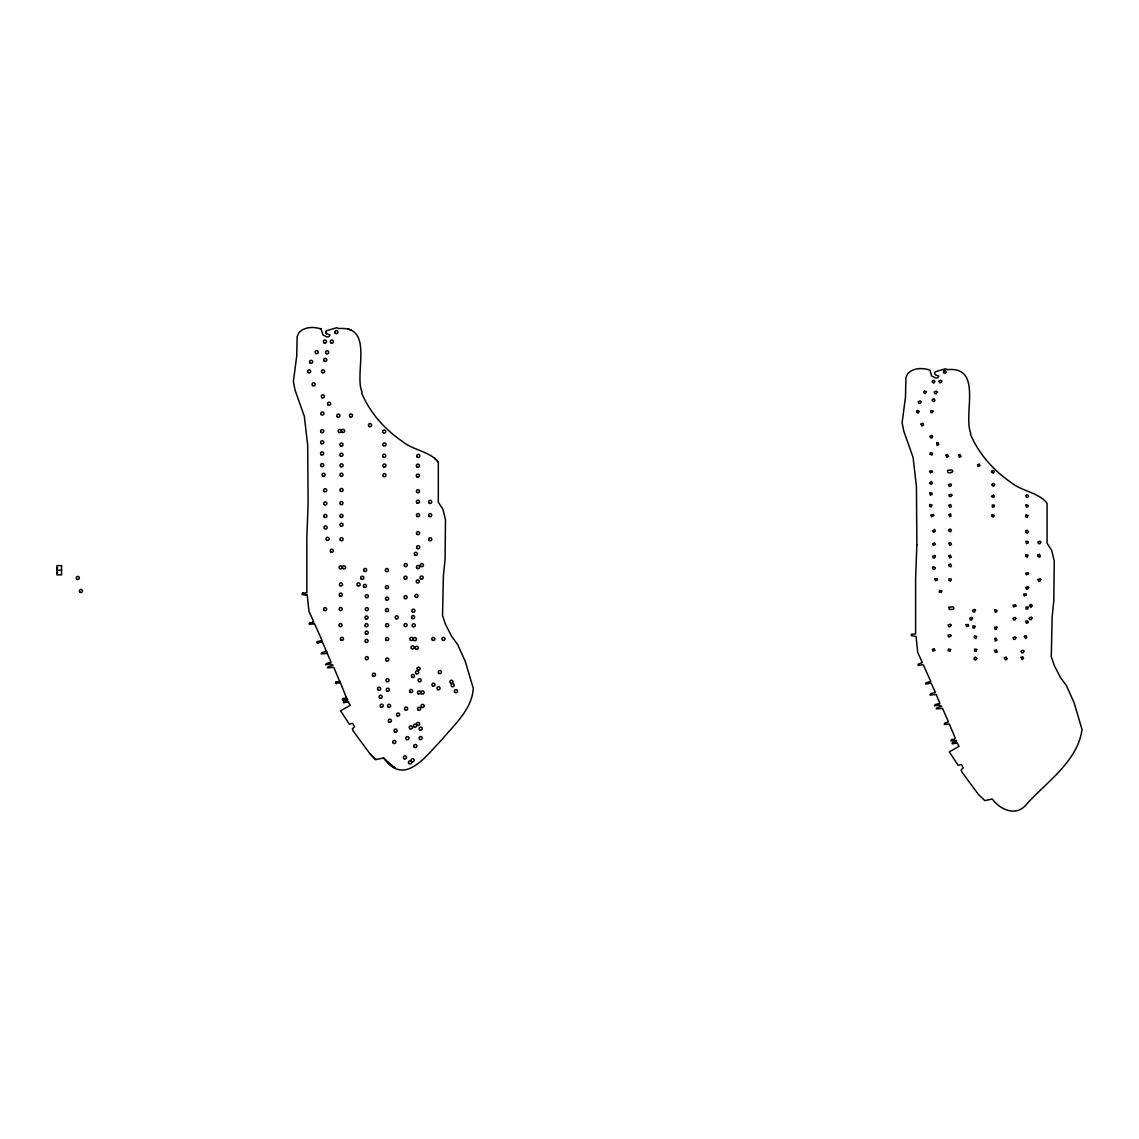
<?xml version="1.0" encoding="UTF-8"?>
<svg xmlns="http://www.w3.org/2000/svg" width="1139" height="1139" viewBox="0 0 1139 1139"><rect width="100%" height="100%" fill="white"/><g stroke="black" fill="none" stroke-linecap="round" stroke-linejoin="round"><path stroke-width="1.5" d="M302.575 594.53L302.604 593.291M932.029 454.774L932.457 453.094L930.349 452.667L929.922 454.361L931.944 454.803M343.508 701.496L348.562 701.923L343.508 702.763L343.508 701.496L347.295 700.656L350.257 705.297L340.561 710.779L349.402 724.262L352.364 723.407L353.204 724.262L354.471 726.782L352.364 728.889L353.204 730.996L369.634 753.335L375.528 759.656L383.544 757.962C404.53 787.021 425.374 756.552 441.69 739.852C454.319 724.603 471.902 709.526 473.297 688.44L465.296 661.474L457.707 644.617L451.813 636.601L445.491 624.386L442.53 615.544L443.384 575.921L445.064 559.491L445.491 519.882L442.957 509.347L438.316 502.185L438.316 462.149C429.873 451.258 413.101 450.318 402.508 441.505C384.911 429.588 369.876 412.688 361.632 393.04L362.045 392.2C353.873 373.136 374.745 325.569 338.867 328.573L336.76 327.733L326.651 330.68L325.811 331.52L326.238 333.627L330.025 334.894L329.185 336.575L327.078 337.002L322.864 334.894L321.17 328.986C313.78 326.594 304.455 326.566 298.845 332.787L297.151 336.575L296.738 355.966L293.364 381.665L295.044 390.093L304.312 416.219L307.687 445.292L308.114 503.865L306.847 537.58L306.847 592.778L302.632 593.205L302.205 594.473L307.274 595.313L308.954 611.33L313.595 621.438L312.912 622.335M347.295 700.656L347.722 699.389L345.615 698.136L342.668 698.549L342.241 699.816L346.882 698.976L340.561 682.959L338.867 681.692L335.92 682.119L335.507 683.386L340.134 682.532L333.812 667.369L327.491 667.796L328.345 666.529L332.972 665.261L330.666 663.937L325.612 664.777L326.452 663.524L331.093 662.257L322.437 642.083L317.382 641.67L316.955 642.923L322.437 642.083M948.887 607.315L949.314 609.422L953.101 609.422L953.941 608.169L953.101 606.902L948.915 607.286M932.457 399.575L932.029 400.415L933.724 401.683L934.991 400.415L934.137 398.735L932.485 399.547M932.485 530.988L934.564 529.364L935.404 531.045L933.724 532.312L932.457 531.045M948.887 514.614L949.727 516.722L950.994 516.294L950.581 513.774L948.915 514.586M948.887 555.903L949.727 558.01L951.421 557.17L950.154 555.063L948.915 555.875M991.485 496.433L993.564 494.81L994.404 496.49L993.564 497.33L991.457 496.49M345.615 698.136L346.455 696.869M1026.367 594.772L1024.317 595.939L1023.477 594.259L1026.011 593.832L1026.424 594.672M338.867 681.692L339.721 680.851M924.455 391.147L923.601 392.414L925.295 393.681L926.562 391.574L924.541 391.118M917.279 410.524L916.439 412.218L918.134 413.058L919.387 411.378L917.351 410.496M948.502 484.659L950.581 483.847L951.421 484.701L950.581 486.381L949.314 486.381L948.474 484.701M992.297 514.614L991.457 515.882L993.137 517.149L994.404 515.454L992.354 514.586M1015.831 606.119L1013.781 606.902L1012.941 605.208L1015.475 604.795L1015.888 606.062M1006.947 658.826L1005.78 659.994L1004.085 657.886L1006.193 657.046L1007.047 658.726M1027.99 542.904L1026.424 543.687L1026.011 541.167L1028.118 541.58L1028.118 542.847M326.651 651.351L322.024 652.619L321.17 653.886L327.491 653.459M317.809 643.35L317.382 641.67L322.024 640.403L314.848 624.386L313.168 622.278L309.381 623.118L309.381 624.386L314.065 623.603M313.225 622.335L309.381 623.118L314.008 623.546M56.95 567.934L57.69 567.934M56.95 570.24L61.563 570.24M56.95 572.547L57.69 572.547M340.134 682.532L335.92 682.119L336.347 683.799M346.882 698.976L342.668 698.549L343.081 700.243M348.207 328.929L351.31 330.168M320.002 328.516L321.17 328.986M302.632 593.205L307.274 595.313M388.228 762.959L395.005 767.843M383.544 757.962L394.493 767.658M370.061 753.776L376.098 759.528M434.529 457.935L438.316 462.149M326.437 333.656L325.811 331.52M916.867 544.955L915.599 578.669L915.599 633.868L911.385 634.295L911.328 635.619L916.027 636.402L917.707 652.405L922.348 662.528L918.134 664.208L918.134 665.475L922.761 664.635L923.601 665.475L930.777 681.478L926.135 682.745L925.708 684.012L931.189 683.172L935.404 692.441L930.777 693.708L929.922 694.975L936.244 694.548L939.846 703.347L935.204 704.6L934.364 705.867L939.419 705.027L941.725 706.351L937.098 707.618L936.244 708.871L942.565 708.458L948.474 721.941L944.672 723.208L944.259 724.461L949.314 724.048L955.208 737.958L954.368 739.211L951.421 739.638L950.994 740.905L956.475 740.478L956.048 741.745L952.261 742.585L952.261 743.852L957.315 743.012L959.01 746.372L949.314 751.854L958.155 765.337L961.117 764.497L961.957 765.337L963.224 767.871L961.117 769.978L961.957 772.085L978.387 794.424L984.851 800.617L992.297 799.051C999.615 809.146 1015.077 816.635 1025.157 805.8C1045.36 782.664 1077.394 762.29 1082.05 729.529L1074.049 702.549L1066.46 685.692L1060.566 677.691L1054.244 665.475L1051.283 656.619L1052.137 617.011L1053.817 600.58L1054.244 560.972L1051.71 550.436L1047.068 543.275L1047.068 503.239C1038.626 492.333 1021.854 491.407 1011.261 482.594C993.664 470.663 978.629 453.778 970.385 434.13L970.798 433.29C962.868 414.553 983.171 366.26 947.62 369.648L945.512 368.808L935.404 371.755L934.564 372.61L935.19 374.745L938.778 375.97L937.938 377.664L935.831 378.077L931.617 375.97L929.922 370.075C922.505 367.683 913.207 367.655 907.598 373.863L905.904 377.664L905.491 397.041L902.116 422.754L903.796 431.183L913.065 457.308L916.439 486.381L916.867 544.955M996.924 627.119L996.511 629.226L994.817 629.226L994.817 627.119L996.924 627.119M932.884 410.951L932.457 412.631L930.777 412.631L930.777 410.524L932.884 410.951M943.832 370.915L943.405 372.61L945.099 373.45L946.367 372.182L945.099 370.502L943.832 370.915M932.457 436.237L932.029 437.917L930.777 437.917L929.922 436.237L931.617 435.397L932.457 436.237M936.671 442.971L937.098 445.506L938.778 444.666L937.938 442.558L936.671 442.971M929.538 483.306L931.189 484.274L932.457 483.007L931.189 481.327L929.538 483.306M929.922 492.703L930.349 495.223L932.029 494.383L932.029 493.116L929.922 492.703M941.725 590.885L941.298 592.565L939.205 592.152L939.618 590.458L941.725 590.885M950.581 649.458L950.154 651.138L948.047 650.725L948.474 649.031L950.581 649.458M994.404 505.346L993.977 507.026L992.297 507.026L992.297 504.919L994.404 505.346M975.012 626.279L974.6 627.973L972.905 627.973L972.905 625.866L975.012 626.279M976.707 649.458L976.28 651.138L974.6 651.138L974.6 649.031L976.707 649.458M994.817 609.849L995.244 612.383L996.924 611.529L996.924 610.276L994.817 609.849M1026.011 504.919L1026.424 507.453L1028.118 506.613L1028.118 505.346L1026.011 504.919M994.817 638.509L995.244 641.029L996.924 640.189L996.084 638.082L994.817 638.509M1026.011 530.632L1025.584 532.312L1027.264 533.152L1028.446 531.984L1027.264 530.204L1026.011 530.632M1028.118 607.315L1027.691 609.009L1026.011 609.009L1026.011 606.902L1028.118 607.315M1031.906 617.851L1031.478 619.545L1029.798 619.545L1028.958 618.278L1031.066 617.011L1031.906 617.851M977.547 464.854L977.96 466.577L980.067 465.737L979.227 464.043L977.547 464.854M921.081 401.683L920.241 403.363L918.974 403.363L918.134 401.683L920.241 400.843L921.081 401.683M932.457 381.038L932.029 381.878L933.724 383.145L934.991 381.451L933.724 380.184L932.457 381.038M941.725 381.038L940.885 382.718L939.618 382.718L938.778 381.038L940.885 380.184L941.725 381.038M921.081 424.021L921.921 426.114L923.601 424.861L922.761 423.167L921.081 424.021M937.098 391.987L936.244 393.681L934.991 393.681L934.137 391.987L936.244 391.147L937.098 391.987M945.94 455.201L946.78 457.308L948.474 456.468L947.207 454.361L945.968 455.173M958.582 455.201L959.422 457.308L961.117 456.468L959.85 454.361L958.611 455.173M948.887 505.346L949.727 507.453L951.421 506.613L950.581 504.506L948.887 505.346M935.404 556.33L934.564 558.01L933.297 558.01L932.457 556.33L934.564 555.49L935.404 556.33M948.887 529.777L948.474 530.632L950.581 531.885L951.421 530.204L950.154 528.937L948.915 529.749M948.887 543.275L949.727 545.382L951.421 544.527L950.581 542.42L948.887 543.275M991.87 471.204L991.457 472.059L993.137 473.311L994.404 471.631L993.137 470.364L991.898 471.176M992.297 484.274L991.87 485.114L993.564 486.381L994.817 484.701L993.564 483.434L992.325 484.246M932.457 649.458L932.884 651.138L934.991 650.298L934.137 648.618L932.457 649.458M950.994 625.012L950.154 626.706L948.887 626.706L948.047 625.012L950.154 624.172L950.994 625.012M975.44 610.276L974.6 611.956L973.332 611.956L972.492 610.276L974.6 609.422L975.44 610.276M972.492 618.278L971.638 619.958L970.385 619.958L969.545 618.278L971.638 617.438L972.492 618.278M976.707 658.314L975.852 659.994L974.172 659.566L974.172 657.886L975.44 657.046L976.707 658.314M1040.747 542.007L1039.907 543.687L1038.64 543.687L1037.8 542.007L1039.907 541.167L1040.747 542.007M1028.531 587.51L1027.691 589.205L1026.424 589.205L1025.584 587.51L1027.691 586.67L1028.531 587.51M1015.888 618.278L1015.048 619.958L1013.781 619.958L1012.941 618.278L1015.048 617.438L1015.888 618.278M1040.747 579.509L1039.907 581.189L1038.64 581.189L1037.8 579.509L1039.907 578.669L1040.747 579.509M1029.798 605.208L1029.371 606.062L1031.066 607.315L1032.333 605.635L1031.066 604.368L1029.798 605.208M1015.888 637.655L1015.048 639.349L1013.781 639.349L1012.941 637.655L1015.048 636.815L1015.888 637.655M1023.904 651.138L1023.05 652.832L1021.797 652.832L1020.943 651.138L1023.05 650.298L1023.904 651.138M932.457 471.631L930.349 472.899L929.509 471.204L932.029 470.791L932.457 471.631M952.617 471.304L951.834 472.471L948.887 472.899L947.62 472.059L947.62 470.364L951.834 469.951L952.688 471.204M933.724 515.454L931.617 516.722L930.777 515.042L933.297 514.614L933.724 515.454M951.834 495.223L950.994 496.49L949.314 496.49L948.887 494.81L951.421 494.383L951.834 495.223M950.994 635.548L950.154 636.815L948.474 636.815L948.047 635.135L950.581 634.708L950.994 635.548M1028.531 573.615L1026.424 574.868L1025.584 573.188L1028.118 572.76L1028.531 573.615M1026.011 495.622L1026.424 497.33L1027.691 497.33C1029.941 496.39 1026.737 493.258 1026.011 495.622M929.922 504.506L929.509 506.186L931.189 507.026L932.029 504.919L929.922 504.506M932.884 543.687L933.297 545.382L935.404 544.527L934.564 542.847L932.884 543.687M933.297 566.866L932.457 567.706L933.297 569.4L934.564 569.4L935.404 567.706L933.297 566.866M948.915 564.73L948.887 566.026L950.581 566.866L951.421 566.026L950.581 563.919L948.915 564.73M934.991 578.669L935.404 580.776L937.454 579.993L937.098 578.669L934.991 578.669M949.314 578.669L948.887 580.349L950.581 581.189L951.421 579.082L949.314 578.669M1026.011 515.042L1025.584 516.722L1027.264 517.562L1028.118 515.454L1026.011 515.042M1026.011 554.65L1025.584 556.33L1027.264 557.17L1028.118 555.063L1026.011 554.65M966.171 624.599L966.584 626.706L968.691 625.866L968.278 624.599L966.171 624.599M1037.828 555.035L1037.8 556.33L1039.494 557.17L1040.334 556.33L1039.494 554.223L1037.828 555.035M974.6 635.975L974.172 637.655L975.852 638.509L976.707 636.402L974.6 635.975M1024.345 636.359L1025.584 638.509L1026.851 637.242L1026.011 635.548L1024.345 636.359M1020.971 657.431L1022.21 659.566L1023.477 658.314L1022.694 656.676L1020.971 657.431M1028.118 622.492L1026.424 623.332L1025.584 621.225L1027.691 620.798L1028.118 622.492M996.924 651.992L995.244 652.405L994.404 650.298L996.511 649.885L996.924 651.992M61.563 565.627L56.95 565.627L56.95 574.853L61.563 574.853L61.563 565.627M80.143 592.337A1.566 1.566 0 0 0 82.492 590.984A1.566 1.566 0 0 0 80.143 589.632A1.566 1.566 0 0 0 80.143 592.337M77.011 579.324A1.566 1.566 0 0 0 79.36 577.957A1.566 1.566 0 0 0 77.011 576.605A1.566 1.566 0 0 0 77.011 579.324M339.707 626.464A1.566 1.566 0 0 0 342.056 625.112A1.566 1.566 0 0 0 339.707 623.759A1.566 1.566 0 0 0 339.707 626.464M365.733 642.311A1.566 1.566 0 0 0 368.082 640.958A1.566 1.566 0 0 0 365.733 639.591A1.566 1.566 0 0 0 365.733 642.311M412.133 677.349A1.566 1.566 0 0 0 414.482 675.997A1.566 1.566 0 0 0 412.133 674.644A1.566 1.566 0 0 0 412.133 677.349M418.853 681.578A1.566 1.566 0 0 0 421.202 680.225A1.566 1.566 0 0 0 418.853 678.872A1.566 1.566 0 0 0 418.853 681.578M432.692 686.077A1.566 1.566 0 0 0 435.041 684.724A1.566 1.566 0 0 0 432.692 683.372A1.566 1.566 0 0 0 432.692 686.077M409.983 692.142A1.566 1.566 0 0 0 412.603 691.444A1.566 1.566 0 0 0 410.695 689.522A1.566 1.566 0 0 0 409.983 692.142M406.623 739.524A1.566 1.566 0 0 0 408.972 738.157A1.566 1.566 0 0 0 406.623 736.805A1.566 1.566 0 0 0 406.623 739.524M421.871 707.291A1.566 1.566 0 0 0 424.221 705.938A1.566 1.566 0 0 0 421.871 704.571A1.566 1.566 0 0 0 421.871 707.291M437.703 689.608A1.566 1.566 0 0 0 440.053 688.255A1.566 1.566 0 0 0 437.703 686.888A1.566 1.566 0 0 0 437.703 689.608M451.557 686.333A1.566 1.566 0 0 0 454.176 685.635A1.566 1.566 0 0 0 452.268 683.713A1.566 1.566 0 0 0 451.557 686.333M421.786 693.793A1.566 1.566 0 0 0 424.135 692.441A1.566 1.566 0 0 0 421.786 691.088A1.566 1.566 0 0 0 421.786 693.793M418.255 693.793A1.566 1.566 0 0 0 420.604 692.441A1.566 1.566 0 0 0 418.255 691.088A1.566 1.566 0 0 0 418.255 693.793M450.645 683.158A1.566 1.566 0 0 0 452.995 681.805A1.566 1.566 0 0 0 450.645 680.453A1.566 1.566 0 0 0 450.645 683.158M439.028 673.434A1.566 1.566 0 0 0 441.377 672.067A1.566 1.566 0 0 0 439.028 670.714A1.566 1.566 0 0 0 439.028 673.434M417.785 670.074A1.566 1.566 0 0 0 420.134 668.721A1.566 1.566 0 0 0 417.785 667.354A1.566 1.566 0 0 0 417.785 670.074M416.347 673.719A1.566 1.566 0 0 0 418.696 672.366A1.566 1.566 0 0 0 416.347 670.999A1.566 1.566 0 0 0 416.347 673.719M419.565 739.211A1.566 1.566 0 0 0 422.185 738.499A1.566 1.566 0 0 0 420.277 736.591A1.566 1.566 0 0 0 419.565 739.211M393.496 743.354A1.566 1.566 0 0 0 395.845 742.002A1.566 1.566 0 0 0 393.496 740.649A1.566 1.566 0 0 0 393.496 743.354M414.183 747.141A1.566 1.566 0 0 0 416.803 746.429A1.566 1.566 0 0 0 414.895 744.522A1.566 1.566 0 0 0 414.183 747.141M404.174 758.759A1.566 1.566 0 0 0 406.523 757.392A1.566 1.566 0 0 0 404.174 756.04A1.566 1.566 0 0 0 404.174 758.759M411.848 761.592A1.566 1.566 0 0 0 414.197 760.226A1.566 1.566 0 0 0 411.848 758.873A1.566 1.566 0 0 0 411.848 761.592M408.915 763.5A1.566 1.566 0 0 0 411.535 762.803A1.566 1.566 0 0 0 409.627 760.88A1.566 1.566 0 0 0 408.915 763.5M380.867 707.063A1.566 1.566 0 0 0 383.217 705.71A1.566 1.566 0 0 0 380.867 704.358A1.566 1.566 0 0 0 380.867 707.063M388.299 707.191A1.566 1.566 0 0 0 390.649 705.838A1.566 1.566 0 0 0 388.299 704.486A1.566 1.566 0 0 0 388.299 707.191M405.313 709.967A1.566 1.566 0 0 0 407.662 708.615A1.566 1.566 0 0 0 405.313 707.248A1.566 1.566 0 0 0 405.313 709.967M418.326 710.152A1.566 1.566 0 0 0 420.675 708.8A1.566 1.566 0 0 0 418.326 707.433A1.566 1.566 0 0 0 418.326 710.152M386.021 640.146A1.566 1.566 0 0 0 388.641 639.449A1.566 1.566 0 0 0 386.719 637.527A1.566 1.566 0 0 0 386.021 640.146M386.363 626.55A1.566 1.566 0 0 0 388.712 625.197A1.566 1.566 0 0 0 386.363 623.83A1.566 1.566 0 0 0 386.363 626.55M366.046 659.509A1.566 1.566 0 0 0 368.395 658.157A1.566 1.566 0 0 0 366.046 656.804A1.566 1.566 0 0 0 366.046 659.509M454.803 692.256A1.566 1.566 0 0 0 457.422 691.558A1.566 1.566 0 0 0 455.5 689.636A1.566 1.566 0 0 0 454.803 692.256M372.809 675.854A1.566 1.566 0 0 0 375.443 675.156A1.566 1.566 0 0 0 373.521 673.234A1.566 1.566 0 0 0 372.809 675.854M386.705 681.62A1.566 1.566 0 0 0 389.054 680.254A1.566 1.566 0 0 0 386.705 678.901A1.566 1.566 0 0 0 386.705 681.62M386.719 690.875A1.566 1.566 0 0 0 389.339 690.177A1.566 1.566 0 0 0 387.417 688.255A1.566 1.566 0 0 0 386.719 690.875M378.319 690.149A1.566 1.566 0 0 0 380.668 688.796A1.566 1.566 0 0 0 378.319 687.429A1.566 1.566 0 0 0 378.319 690.149M379.857 698.136A1.566 1.566 0 0 0 382.206 696.783A1.566 1.566 0 0 0 379.857 695.431A1.566 1.566 0 0 0 379.857 698.136M340.846 639.976A1.566 1.566 0 0 0 343.465 639.278A1.566 1.566 0 0 0 341.558 637.356A1.566 1.566 0 0 0 340.846 639.976M365.875 634.01A1.566 1.566 0 0 0 368.224 632.658A1.566 1.566 0 0 0 365.875 631.305A1.566 1.566 0 0 0 365.875 634.01M386.477 660.933A1.566 1.566 0 0 0 388.826 659.581A1.566 1.566 0 0 0 386.477 658.228A1.566 1.566 0 0 0 386.477 660.933M404.786 626.478A1.566 1.566 0 0 0 407.136 625.126A1.566 1.566 0 0 0 404.786 623.759A1.566 1.566 0 0 0 404.786 626.478M412.603 626.45A1.566 1.566 0 0 0 415.222 625.738A1.566 1.566 0 0 0 413.3 623.83A1.566 1.566 0 0 0 412.603 626.45M410.567 640.275A1.566 1.566 0 0 0 412.916 638.908A1.566 1.566 0 0 0 410.567 637.555A1.566 1.566 0 0 0 410.567 640.275M414.069 640.502A1.566 1.566 0 0 0 416.418 639.15A1.566 1.566 0 0 0 414.069 637.797A1.566 1.566 0 0 0 414.069 640.502M442.644 640.26A1.566 1.566 0 0 0 444.993 638.908A1.566 1.566 0 0 0 442.644 637.555A1.566 1.566 0 0 0 442.644 640.26M432.564 640.289A1.566 1.566 0 0 0 434.913 638.936A1.566 1.566 0 0 0 432.564 637.584A1.566 1.566 0 0 0 432.564 640.289M415.934 649.187A1.566 1.566 0 0 0 418.284 647.82A1.566 1.566 0 0 0 415.934 646.468A1.566 1.566 0 0 0 415.934 649.187M411.549 648.504A1.566 1.566 0 0 0 414.169 647.792A1.566 1.566 0 0 0 412.247 645.87A1.566 1.566 0 0 0 411.549 648.504M397.34 715.933A1.566 1.566 0 0 0 399.689 714.58A1.566 1.566 0 0 0 397.34 713.228A1.566 1.566 0 0 0 397.34 715.933M388.741 721.841A1.566 1.566 0 0 0 391.36 721.129A1.566 1.566 0 0 0 389.453 719.222A1.566 1.566 0 0 0 388.741 721.841M417.287 725.344A1.566 1.566 0 0 0 419.636 723.977A1.566 1.566 0 0 0 417.287 722.624A1.566 1.566 0 0 0 417.287 725.344M413.984 726.767A1.566 1.566 0 0 0 416.603 726.056A1.566 1.566 0 0 0 414.696 724.148A1.566 1.566 0 0 0 413.984 726.767M409.684 728.576A1.566 1.566 0 0 0 412.318 727.864A1.566 1.566 0 0 0 410.396 725.942A1.566 1.566 0 0 0 409.684 728.576M419.579 729.814A1.566 1.566 0 0 0 422.199 729.102A1.566 1.566 0 0 0 420.277 727.195A1.566 1.566 0 0 0 419.579 729.814M394.806 732.021A1.566 1.566 0 0 0 397.155 730.669A1.566 1.566 0 0 0 394.806 729.302A1.566 1.566 0 0 0 394.806 732.021M365.377 626.336A1.566 1.566 0 0 0 367.997 625.638A1.566 1.566 0 0 0 366.075 623.716A1.566 1.566 0 0 0 365.377 626.336M324.003 610.233A1.566 1.566 0 0 0 326.622 609.536A1.566 1.566 0 0 0 324.715 607.614A1.566 1.566 0 0 0 324.003 610.233M339.892 610.404A1.566 1.566 0 0 0 342.241 609.052A1.566 1.566 0 0 0 339.892 607.699A1.566 1.566 0 0 0 339.892 610.404M365.733 618.933A1.566 1.566 0 0 0 368.082 617.58A1.566 1.566 0 0 0 365.733 616.213A1.566 1.566 0 0 0 365.733 618.933M365.719 610.276A1.566 1.566 0 0 0 368.338 609.579A1.566 1.566 0 0 0 366.416 607.657A1.566 1.566 0 0 0 365.719 610.276M385.879 611.187A1.566 1.566 0 0 0 388.499 610.49A1.566 1.566 0 0 0 386.577 608.568A1.566 1.566 0 0 0 385.879 611.187M395.945 618.691A1.566 1.566 0 0 0 398.294 617.338A1.566 1.566 0 0 0 395.945 615.971A1.566 1.566 0 0 0 395.945 618.691M411.962 618.206A1.566 1.566 0 0 0 414.582 617.509A1.566 1.566 0 0 0 412.66 615.587A1.566 1.566 0 0 0 411.962 618.206M412.29 611.814A1.566 1.566 0 0 0 414.909 611.116A1.566 1.566 0 0 0 413.001 609.194A1.566 1.566 0 0 0 412.29 611.814M415.678 597.292A1.566 1.566 0 0 0 418.027 595.939A1.566 1.566 0 0 0 415.678 594.586A1.566 1.566 0 0 0 415.678 597.292M404.786 598.559A1.566 1.566 0 0 0 407.136 597.192A1.566 1.566 0 0 0 404.786 595.839A1.566 1.566 0 0 0 404.786 598.559M386.263 599.997A1.566 1.566 0 0 0 388.613 598.644A1.566 1.566 0 0 0 386.263 597.292A1.566 1.566 0 0 0 386.263 599.997M366.046 597.534A1.566 1.566 0 0 0 368.395 596.181A1.566 1.566 0 0 0 366.046 594.829A1.566 1.566 0 0 0 366.046 597.534M386.164 588.436A1.566 1.566 0 0 0 388.513 587.083A1.566 1.566 0 0 0 386.164 585.731A1.566 1.566 0 0 0 386.164 588.436M416.66 582.513A1.566 1.566 0 0 0 419.28 581.815A1.566 1.566 0 0 0 417.358 579.893A1.566 1.566 0 0 0 416.66 582.513M363.839 587.012A1.566 1.566 0 0 0 366.459 586.3A1.566 1.566 0 0 0 364.551 584.392A1.566 1.566 0 0 0 363.839 587.012M357.432 585.617A1.566 1.566 0 0 0 360.052 584.919A1.566 1.566 0 0 0 358.13 582.997A1.566 1.566 0 0 0 357.432 585.617M339.878 585.574A1.566 1.566 0 0 0 342.497 584.862A1.566 1.566 0 0 0 340.575 582.954A1.566 1.566 0 0 0 339.878 585.574M339.678 595.797A1.566 1.566 0 0 0 342.298 595.099A1.566 1.566 0 0 0 340.376 593.177A1.566 1.566 0 0 0 339.678 595.797M339.579 568.503A1.566 1.566 0 0 0 342.198 567.806A1.566 1.566 0 0 0 340.276 565.884A1.566 1.566 0 0 0 339.579 568.503M342.896 568.461A1.566 1.566 0 0 0 345.516 567.763A1.566 1.566 0 0 0 343.594 565.841A1.566 1.566 0 0 0 342.896 568.461M361.148 578.854A1.566 1.566 0 0 0 363.768 578.156A1.566 1.566 0 0 0 361.86 576.234A1.566 1.566 0 0 0 361.148 578.854M364.38 571.322A1.566 1.566 0 0 0 366.73 569.97A1.566 1.566 0 0 0 364.38 568.617A1.566 1.566 0 0 0 364.38 571.322M385.779 571.223A1.566 1.566 0 0 0 388.399 570.525A1.566 1.566 0 0 0 386.477 568.603A1.566 1.566 0 0 0 385.779 571.223M404.43 578.797A1.566 1.566 0 0 0 407.05 578.099A1.566 1.566 0 0 0 405.128 576.177A1.566 1.566 0 0 0 404.43 578.797M420.533 578.683A1.566 1.566 0 0 0 423.153 577.971A1.566 1.566 0 0 0 421.231 576.063A1.566 1.566 0 0 0 420.533 578.683M421.117 566.496A1.566 1.566 0 0 0 423.466 565.143A1.566 1.566 0 0 0 421.117 563.791A1.566 1.566 0 0 0 421.117 566.496M417.244 568.418A1.566 1.566 0 0 0 419.593 567.065A1.566 1.566 0 0 0 417.244 565.699A1.566 1.566 0 0 0 417.244 568.418M404.587 566.197A1.566 1.566 0 0 0 407.207 565.499A1.566 1.566 0 0 0 405.285 563.577A1.566 1.566 0 0 0 404.587 566.197M415.052 555.191A1.566 1.566 0 0 0 417.401 553.839A1.566 1.566 0 0 0 415.052 552.472A1.566 1.566 0 0 0 415.052 555.191M417.358 548.585A1.566 1.566 0 0 0 419.707 547.218A1.566 1.566 0 0 0 417.358 545.866A1.566 1.566 0 0 0 417.358 548.585M429.118 540.37A1.566 1.566 0 0 0 431.738 539.658A1.566 1.566 0 0 0 429.816 537.75A1.566 1.566 0 0 0 429.118 540.37M417.258 534.476A1.566 1.566 0 0 0 419.608 533.109A1.566 1.566 0 0 0 417.258 531.756A1.566 1.566 0 0 0 417.258 534.476M331.065 552.116A1.566 1.566 0 0 0 333.414 550.763A1.566 1.566 0 0 0 331.065 549.397A1.566 1.566 0 0 0 331.065 552.116M340.404 540.327A1.566 1.566 0 0 0 343.024 539.63A1.566 1.566 0 0 0 341.116 537.708A1.566 1.566 0 0 0 340.404 540.327M326.437 539.943A1.566 1.566 0 0 0 329.057 539.245A1.566 1.566 0 0 0 327.135 537.323A1.566 1.566 0 0 0 326.437 539.943M324.444 528.553A1.566 1.566 0 0 0 327.064 527.841A1.566 1.566 0 0 0 325.142 525.933A1.566 1.566 0 0 0 324.444 528.553M340.703 526.09A1.566 1.566 0 0 0 343.053 524.737A1.566 1.566 0 0 0 340.703 523.371A1.566 1.566 0 0 0 340.703 526.09M429.047 516.238A1.566 1.566 0 0 0 431.667 515.54A1.566 1.566 0 0 0 429.745 513.618A1.566 1.566 0 0 0 429.047 516.238M416.917 516.252A1.566 1.566 0 0 0 419.536 515.554A1.566 1.566 0 0 0 417.614 513.632A1.566 1.566 0 0 0 416.917 516.252M429.403 503.267A1.566 1.566 0 0 0 431.752 501.915A1.566 1.566 0 0 0 429.403 500.548A1.566 1.566 0 0 0 429.403 503.267M416.817 502.868A1.566 1.566 0 0 0 419.437 502.171A1.566 1.566 0 0 0 417.515 500.249A1.566 1.566 0 0 0 416.817 502.868M416.86 492.333A1.566 1.566 0 0 0 419.479 491.621A1.566 1.566 0 0 0 417.557 489.713A1.566 1.566 0 0 0 416.86 492.333M416.732 476.757A1.566 1.566 0 0 0 419.351 476.059A1.566 1.566 0 0 0 417.429 474.137A1.566 1.566 0 0 0 416.732 476.757M417.088 467.061A1.566 1.566 0 0 0 419.437 465.709A1.566 1.566 0 0 0 417.088 464.356A1.566 1.566 0 0 0 417.088 467.061M417.216 457.024A1.566 1.566 0 0 0 419.835 456.326A1.566 1.566 0 0 0 417.913 454.404A1.566 1.566 0 0 0 417.216 457.024M383.288 476.244A1.566 1.566 0 0 0 385.907 475.547A1.566 1.566 0 0 0 383.985 473.625A1.566 1.566 0 0 0 383.288 476.244M383.658 466.905A1.566 1.566 0 0 0 386.007 465.552A1.566 1.566 0 0 0 383.658 464.199A1.566 1.566 0 0 0 383.658 466.905M383.43 457.123A1.566 1.566 0 0 0 385.779 455.771A1.566 1.566 0 0 0 383.43 454.418A1.566 1.566 0 0 0 383.43 457.123M383.373 445.577A1.566 1.566 0 0 0 385.993 444.879A1.566 1.566 0 0 0 384.085 442.957A1.566 1.566 0 0 0 383.373 445.577M383.416 432.891A1.566 1.566 0 0 0 385.765 431.524A1.566 1.566 0 0 0 383.416 430.172A1.566 1.566 0 0 0 383.416 432.891M369.221 426.442A1.566 1.566 0 0 0 371.57 425.089A1.566 1.566 0 0 0 369.221 423.722A1.566 1.566 0 0 0 369.221 426.442M335.25 333.2A1.566 1.566 0 0 0 337.87 332.488A1.566 1.566 0 0 0 335.962 330.581A1.566 1.566 0 0 0 335.25 333.2M331.079 342.939A1.566 1.566 0 0 0 333.428 341.572A1.566 1.566 0 0 0 331.079 340.219A1.566 1.566 0 0 0 331.079 342.939M323.832 342.711A1.566 1.566 0 0 0 326.452 342.013A1.566 1.566 0 0 0 324.544 340.091A1.566 1.566 0 0 0 323.832 342.711M326.352 353.674A1.566 1.566 0 0 0 328.701 352.321A1.566 1.566 0 0 0 326.352 350.969A1.566 1.566 0 0 0 326.352 353.674M315.916 353.489A1.566 1.566 0 0 0 318.265 352.136A1.566 1.566 0 0 0 315.916 350.769A1.566 1.566 0 0 0 315.916 353.489M324.174 361.035A1.566 1.566 0 0 0 326.793 360.337A1.566 1.566 0 0 0 324.886 358.415A1.566 1.566 0 0 0 324.174 361.035M309.979 362.971A1.566 1.566 0 0 0 312.599 362.273A1.566 1.566 0 0 0 310.676 360.351A1.566 1.566 0 0 0 309.979 362.971M321.967 372.51A1.566 1.566 0 0 0 324.587 371.812A1.566 1.566 0 0 0 322.664 369.89A1.566 1.566 0 0 0 321.967 372.51M308.014 372.496A1.566 1.566 0 0 0 310.634 371.798A1.566 1.566 0 0 0 308.712 369.876A1.566 1.566 0 0 0 308.014 372.496M312.542 385.495A1.566 1.566 0 0 0 315.161 384.797A1.566 1.566 0 0 0 313.239 382.875A1.566 1.566 0 0 0 312.542 385.495M322.038 397.696A1.566 1.566 0 0 0 324.387 396.329A1.566 1.566 0 0 0 322.038 394.977A1.566 1.566 0 0 0 322.038 397.696M328.303 405.1A1.566 1.566 0 0 0 330.652 403.747A1.566 1.566 0 0 0 328.303 402.394A1.566 1.566 0 0 0 328.303 405.1M321.283 414.582A1.566 1.566 0 0 0 323.903 413.87A1.566 1.566 0 0 0 321.981 411.962A1.566 1.566 0 0 0 321.283 414.582M337.286 416.746A1.566 1.566 0 0 0 339.906 416.048A1.566 1.566 0 0 0 337.984 414.126A1.566 1.566 0 0 0 337.286 416.746M350.186 416.888A1.566 1.566 0 0 0 352.535 415.536A1.566 1.566 0 0 0 350.186 414.183A1.566 1.566 0 0 0 350.186 416.888M321.098 432.293A1.566 1.566 0 0 0 323.718 431.596A1.566 1.566 0 0 0 321.796 429.674A1.566 1.566 0 0 0 321.098 432.293M321.412 443.655A1.566 1.566 0 0 0 323.761 442.302A1.566 1.566 0 0 0 321.412 440.935A1.566 1.566 0 0 0 321.412 443.655M340.703 445.947A1.566 1.566 0 0 0 343.053 444.594A1.566 1.566 0 0 0 340.703 443.228A1.566 1.566 0 0 0 340.703 445.947M338.582 432.151A1.566 1.566 0 0 0 341.216 431.439A1.566 1.566 0 0 0 339.294 429.531A1.566 1.566 0 0 0 338.582 432.151M342.312 432.279A1.566 1.566 0 0 0 344.661 430.912A1.566 1.566 0 0 0 342.312 429.56A1.566 1.566 0 0 0 342.312 432.279M321.312 454.817A1.566 1.566 0 0 0 323.661 453.45A1.566 1.566 0 0 0 321.312 452.098A1.566 1.566 0 0 0 321.312 454.817M340.333 455.856A1.566 1.566 0 0 0 342.953 455.159A1.566 1.566 0 0 0 341.031 453.237A1.566 1.566 0 0 0 340.333 455.856M321.369 466.477A1.566 1.566 0 0 0 323.718 465.125A1.566 1.566 0 0 0 321.369 463.772A1.566 1.566 0 0 0 321.369 466.477M322.821 476.216A1.566 1.566 0 0 0 325.17 474.863A1.566 1.566 0 0 0 322.821 473.511A1.566 1.566 0 0 0 322.821 476.216M340.703 476.145A1.566 1.566 0 0 0 343.053 474.778A1.566 1.566 0 0 0 340.703 473.425A1.566 1.566 0 0 0 340.703 476.145M340.775 466.734A1.566 1.566 0 0 0 343.124 465.381A1.566 1.566 0 0 0 340.775 464.029A1.566 1.566 0 0 0 340.775 466.734M340.419 491.123A1.566 1.566 0 0 0 343.038 490.425A1.566 1.566 0 0 0 341.116 488.503A1.566 1.566 0 0 0 340.419 491.123M324.373 491.635A1.566 1.566 0 0 0 326.722 490.283A1.566 1.566 0 0 0 324.373 488.93A1.566 1.566 0 0 0 324.373 491.635M324.202 504.577A1.566 1.566 0 0 0 326.822 503.879A1.566 1.566 0 0 0 324.9 501.957A1.566 1.566 0 0 0 324.202 504.577M340.604 504.506A1.566 1.566 0 0 0 342.953 503.153A1.566 1.566 0 0 0 340.604 501.801A1.566 1.566 0 0 0 340.604 504.506M340.646 517.291A1.566 1.566 0 0 0 342.996 515.939A1.566 1.566 0 0 0 340.646 514.586A1.566 1.566 0 0 0 340.646 517.291M324.231 517.092A1.566 1.566 0 0 0 326.85 516.38A1.566 1.566 0 0 0 324.928 514.472A1.566 1.566 0 0 0 324.231 517.092"/></g></svg>
